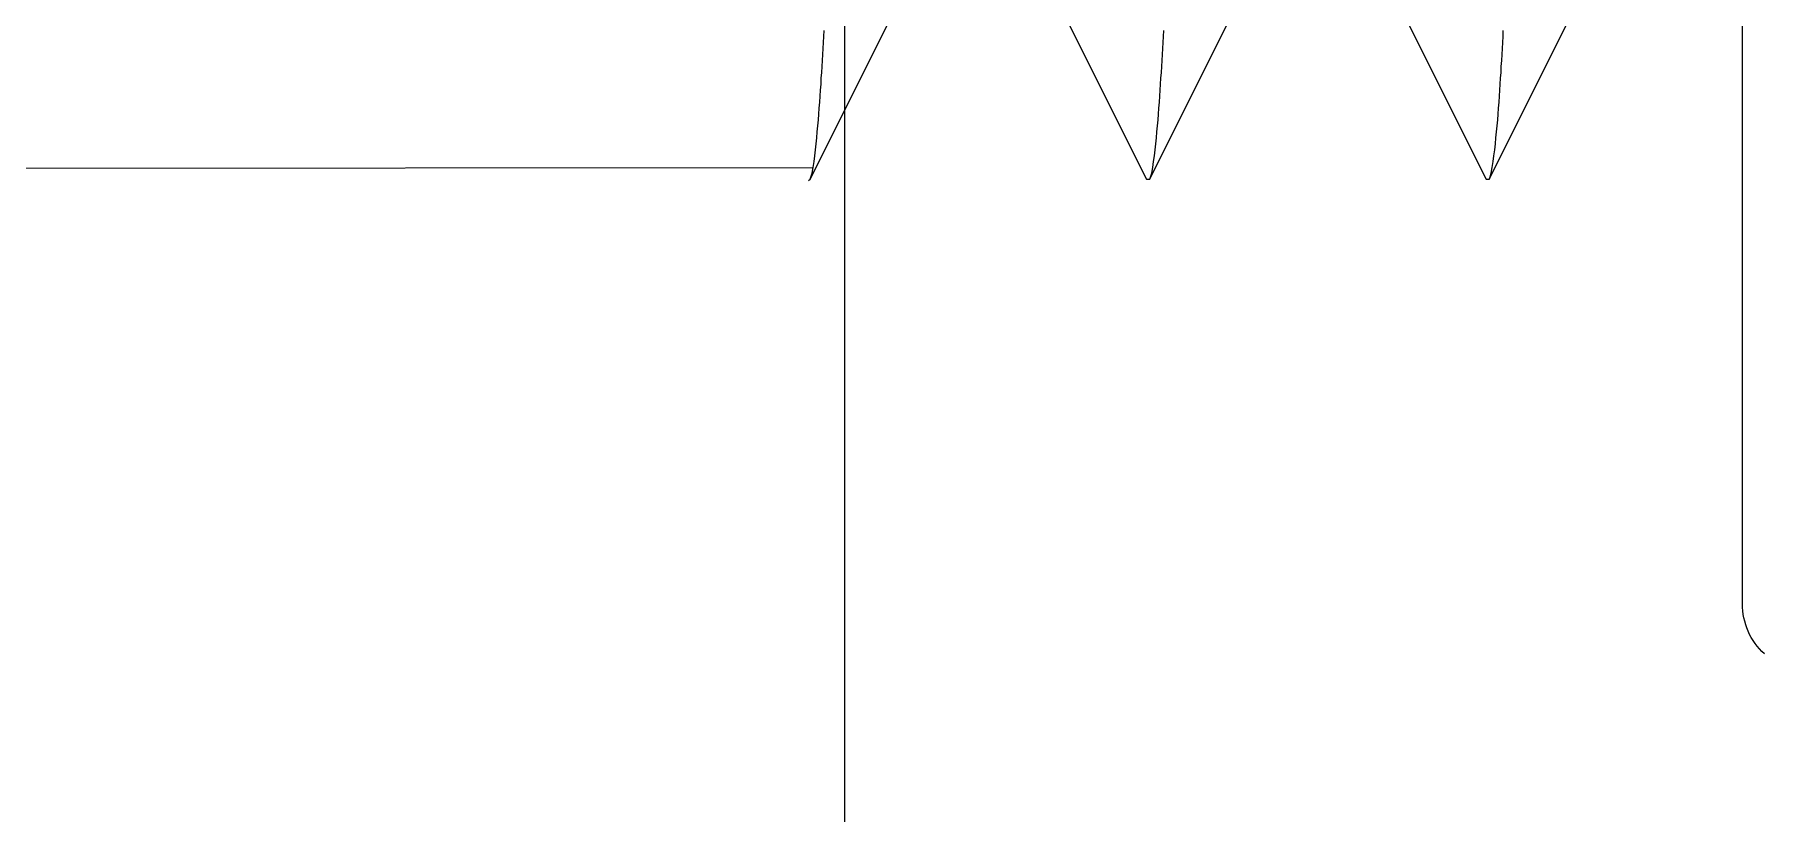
# Model space of a CAD drawing. Header units: millimetres. Extents: x 2213 to 82676, y 1050 to 28650.
# Drawn here: x 29764.91 to 29772.76, y 17273.07 to 17276.6 of the extents above; entities that cross this region are included whole.
import ezdxf

# ---------------------------------------------------------------- set-up
doc = ezdxf.new("R2010")
doc.units = ezdxf.units.MM
doc.header["$LTSCALE"] = 200
doc.linetypes.add('CEN', pattern=[62, 60, -1, 0, -1])
doc.linetypes.add('DASHED', pattern=[0.75, 0.5, -0.25])
for name, color, linetype in [('01-CEN', 1, 'CEN'), ('01HAT', 8, 'Continuous'), ('A-FIX', 5, 'Continuous')]:
    doc.layers.add(name, color=color, linetype=linetype)

# ---------------------------------------------------------------- blocks, each defined once
blk = doc.blocks.new('A$C657279D5')
at = {"linetype": 'Continuous'}
for p, q in [((-79.070842, 786.655766), (-79.070842, 823.344234)), ((-77.923286, 788.58253), (-78.510125, 789.755644)), ((-77.321825, 789.755644), (-77.908664, 788.58253)), ((-76.383463, 788.58253), (-76.970302, 789.755644)), ((-75.782002, 789.755644), (-76.368841, 788.58253)), ((-74.84364, 788.58253), (-75.430479, 789.755644)), ((-77.908664, 788.58253), (-77.923286, 788.58253)), ((-76.368841, 788.58253), (-76.383463, 788.58253)), ((-16.424779, 788.575221), (-74.857307, 788.635292)), ((-74.836334, 788.575221), (-74.84364, 788.58253))]:
    blk.add_line(p, q, dxfattribs=at)
at = {"linetype": 'DASHED'}
for points in [[(-77.923307, 788.582292), (-77.932307, 788.608292), (-77.936307, 788.635292), (-77.941307, 788.662292), (-77.944307, 788.688292), (-77.948307, 788.715292), (-77.951307, 788.742292), (-77.953307, 788.769292), (-77.956307, 788.796292), (-77.958307, 788.823292), (-77.961307, 788.850292), (-77.963307, 788.877292), (-77.965307, 788.904292), (-77.967307, 788.931292), (-77.969307, 788.958292), (-77.971307, 788.985292), (-77.972307, 789.012292), (-77.974307, 789.039292), (-77.976307, 789.066292), (-77.977307, 789.093292), (-77.979307, 789.120292), (-77.981307, 789.147292), (-77.982307, 789.174292), (-77.984307, 789.201292), (-77.985307, 789.228292), (-77.986307, 789.255292)], [(-76.383307, 788.582292), (-76.392307, 788.608292), (-76.397307, 788.635292), (-76.401307, 788.662292), (-76.405307, 788.688292), (-76.408307, 788.715292), (-76.411307, 788.742292), (-76.414307, 788.769292), (-76.416307, 788.796292), (-76.418307, 788.823292), (-76.421307, 788.850292), (-76.423307, 788.877292), (-76.425307, 788.904292), (-76.427307, 788.931292), (-76.429307, 788.958292), (-76.431307, 788.985292), (-76.432307, 789.012292), (-76.434307, 789.039292), (-76.436307, 789.066292), (-76.438307, 789.093292), (-76.439307, 789.120292), (-76.441307, 789.147292), (-76.442307, 789.174292), (-76.444307, 789.201292), (-76.445307, 789.228292), (-76.447307, 789.255292)]]:
    blk.add_lwpolyline(points, dxfattribs=at)
at = {"linetype": 'Continuous'}
blk.add_lwpolyline([(-74.843307, 788.582292), (-74.852307, 788.608292), (-74.857307, 788.635292), (-74.861307, 788.662292), (-74.865307, 788.688292), (-74.868307, 788.715292), (-74.871307, 788.742292), (-74.874307, 788.769292), (-74.876307, 788.796292), (-74.879307, 788.823292), (-74.881307, 788.850292), (-74.883307, 788.877292), (-74.885307, 788.904292), (-74.887307, 788.931292), (-74.889307, 788.958292), (-74.891307, 788.985292), (-74.893307, 789.012292), (-74.894307, 789.039292), (-74.896307, 789.066292), (-74.898307, 789.093292), (-74.899307, 789.120292), (-74.901307, 789.147292), (-74.902307, 789.174292), (-74.904307, 789.201292), (-74.905307, 789.228292), (-74.907307, 789.255292)], dxfattribs=at)
blk.add_arc((-79.378807, 786.655766), 0.307965, 312.551995, 0, dxfattribs=at)

msp = doc.modelspace()

# ---------------------------------------------------------------- linework, layer by layer
at = {"layer": '01-CEN'}
msp.add_line((29768.5867, 19394.9679), (29768.5867, 16907.3625), dxfattribs=at)
at = {"layer": '01HAT'}
msp.add_line((29768.5867, 18887.3625), (29768.5867, 16907.3625), dxfattribs=at)

# ---------------------------------------------------------------- block references
at = {"layer": 'A-FIX', "xscale": -1}
msp.add_blockref('A$C657279D5', (29693.5867, 16487.3625), dxfattribs=at)

doc.saveas('drawing.dxf')
